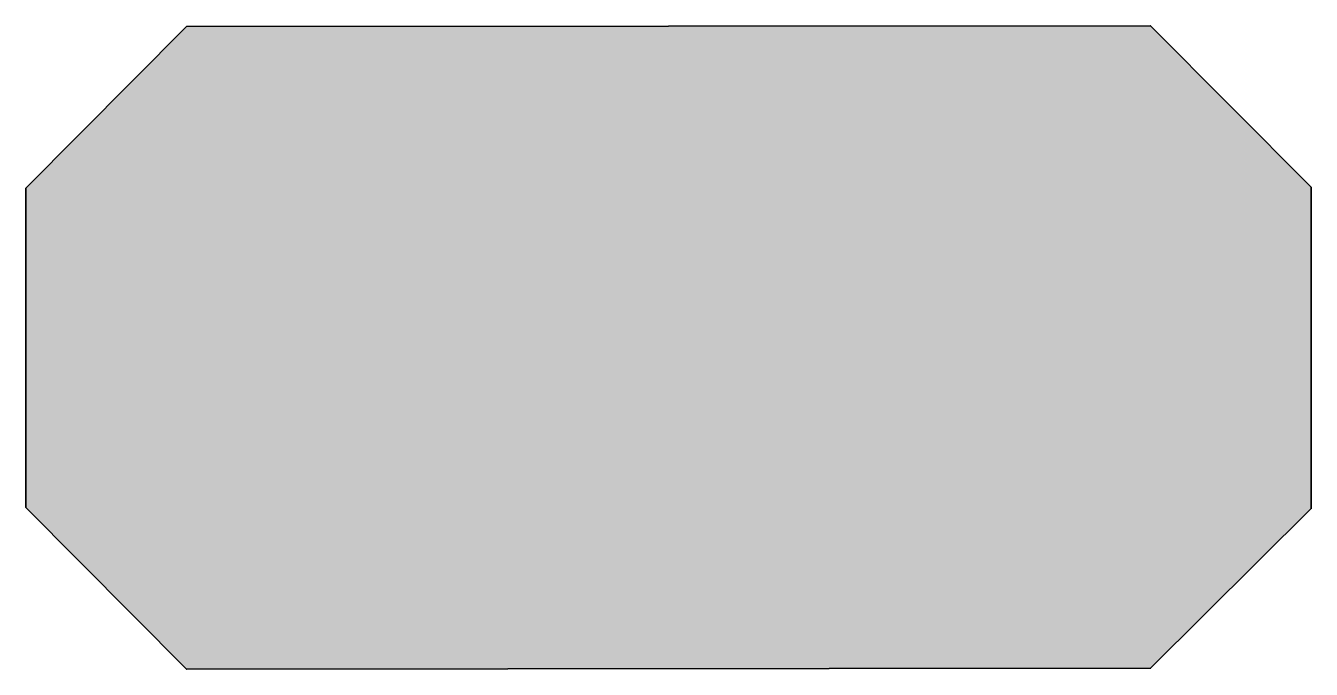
# Model space of a CAD drawing. Header units: inches. Extents: x 2.25 to 6.25, y -6.5 to -4.5.
import ezdxf

# ---------------------------------------------------------------- set-up
doc = ezdxf.new("R2010")
doc.units = ezdxf.units.IN
doc.header["$MEASUREMENT"] = 0
doc.layers.add('Layer 1', color=7, linetype='Continuous', lineweight=0)

msp = doc.modelspace()

# ---------------------------------------------------------------- hatches: boundary and pattern name
at = {"layer": 'Layer 1', "true_color": 0xe6e7e8, "transparency": 33554687}
h = msp.add_hatch(color=254, dxfattribs=at)
h.dxf.hatch_style = 2
h.paths.add_polyline_path([(6.2466, -4.9992), (6.2466, -5.9992), (5.7466, -6.4962), (2.7468, -6.4992), (2.2466, -5.9955), (2.2466, -5.0023), (2.7466, -4.4992), (5.7466, -4.4962)])

# ---------------------------------------------------------------- linework, layer by layer
at = {"layer": 'Layer 1', "color": 250, "lineweight": 35, "true_color": 0x231f20}
msp.add_lwpolyline([(6.2466, -4.9992), (6.2466, -5.9992), (5.7466, -6.4962), (2.7468, -6.4992), (2.2466, -5.9955), (2.2466, -5.0023), (2.7466, -4.4992), (5.7466, -4.4962)], close=True, dxfattribs=at)

doc.saveas('drawing.dxf')
